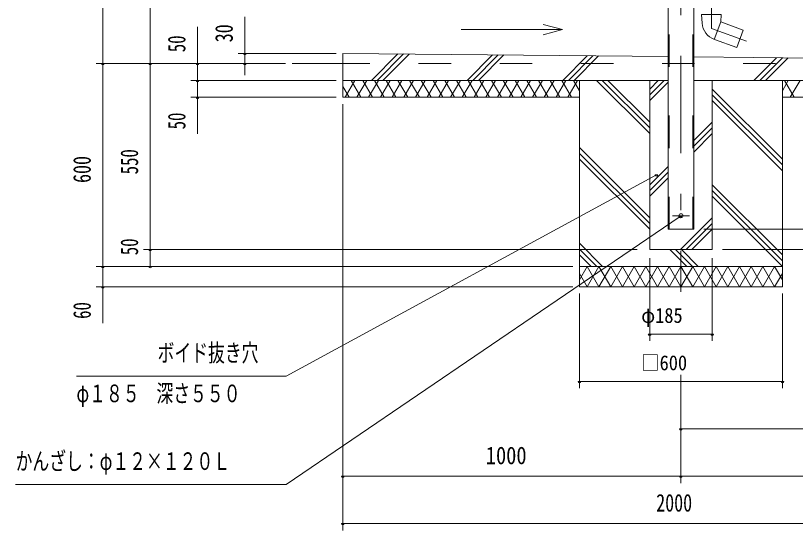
# Model space of a CAD drawing. Units: millimetres, scale not verified. Extents: x -23548 to 23548, y -10500 to 10500.
# Drawn here: x 11667 to 17433, y -2855 to 949 of the extents above; entities that cross this region are included whole.
import ezdxf
from ezdxf.enums import TextEntityAlignment as Align

# ---------------------------------------------------------------- set-up
doc = ezdxf.new("R2010")
doc.units = ezdxf.units.MM
doc.header["$LTSCALE"] = 60
doc.linetypes.add('USER2', pattern=[10, 4, -6])
doc.linetypes.add('USER3', pattern=[24, 12, -5, 2, -5])
for name, color, linetype, lineweight in [('0-6_2-0BOLD', 7, 'Continuous', 18), ('0-7_2-1HIDDEN', 3, 'USER2', 18), ('0-8_2-2CENTER', 3, 'USER3', 18), ('0-A_2-5DIM', 3, 'Continuous', 18), ('0-B_2-6HATCH', 2, 'Continuous', 18)]:
    doc.layers.add(name, color=color, linetype=linetype, lineweight=lineweight)
doc.styles.add('ＭＳ ゴシック', font='')
doc.styles.get('ＭＳ ゴシック').set_extended_font_data('MS Gothic')

msp = doc.modelspace()

# ---------------------------------------------------------------- linework, layer by layer
at = {"layer": '0-6_2-0BOLD'}
for p, q in [((16491.33, -630.07), (16491.33, 1140.9)), ((16682.08, 1140.9), (16682.08, -630.07)), ((17000.81, 712.37), (16833.76, 773.17)), ((16491.34, 645.88), (14086.71, 669.93)), ((14086.71, 669.93), (14086.71, 344.93)), ((18783.34, 622.96), (16682.09, 643.98)), ((14086.71, 594.93), (13711.7, 594.93)), ((16491.34, 469.93), (14086.71, 469.93)), ((16817.96, -780.07), (16817.96, 469.93)), ((14086.71, 344.93), (15836.71, 344.93)), ((17336.71, 344.93), (18586.71, 344.93)), ((16682.09, -630.07), (16491.34, -630.07)), ((17336.71, -905.07), (15836.71, -905.07))]:
    msp.add_line(p, q, dxfattribs=at)
for points in [[(16833.44, 773.29), (16880.47, 902.49), (16884.22, 957.49), (16739.21, 957.49), (16743.61, 893.01)], [(16880.47, 902.49), (17047.83, 841.58), (17000.81, 712.37)], [(16682.09, 469.93), (18586.71, 469.93), (18586.71, -530.07), (19086.71, -530.07), (19086.71, 619.93)], [(15836.71, 469.93), (15836.71, -1055.07), (17336.71, -1055.07), (17336.71, 469.93)], [(16355.46, 469.93), (16355.46, -780.07), (16817.96, -780.07)]]:
    msp.add_lwpolyline(points, dxfattribs=at)
msp.add_circle((16586.71, -530.07), 15, dxfattribs=at)
msp.add_arc((16880.79, 902.38), 137.5, 183.90576, 250, dxfattribs=at)
at = {"layer": '0-7_2-1HIDDEN'}
for p, q in [((16498.33, -630.07), (16498.33, 1140.9)), ((16675.09, -630.07), (16675.09, 1140.9)), ((19086.71, 594.93), (14086.71, 594.93))]:
    msp.add_line(p, q, dxfattribs=at)
at = {"layer": '0-8_2-2CENTER'}
for p, q in [((16586.71, 4971.62), (16586.71, -1093.2)), ((17071.08, 759.95), (16811.71, 854.36)), ((16524.21, -530.07), (16649.21, -530.07))]:
    msp.add_line(p, q, dxfattribs=at)
msp.add_lwpolyline([(16811.71, 854.36), (16811.71, 3730.02), (19161.71, 4585.36), (19161.71, 4925.94)], dxfattribs=at)
at = {"layer": '0-A_2-5DIM'}
for p, q in [((12311.7, 5977.43), (12311.7, -1325.06)), ((12661.7, 5977.43), (12661.7, -905.06)), ((13361.7, 507.96), (13361.7, 939.93)), ((13011.7, 864.93), (13011.7, 74.93)), ((15711.71, 844.93), (15566.82, 883.75)), ((14036.71, 669.93), (13311.7, 669.93)), ((13371.7, 669.93), (13351.7, 669.93)), ((13661.7, 594.93), (12261.7, 594.93)), ((12321.7, 594.93), (12301.7, 594.93)), ((12671.7, 594.93), (12651.7, 594.93)), ((13021.7, 594.93), (13001.7, 594.93)), ((13371.7, 594.93), (13351.7, 594.93)), ((14036.71, 469.93), (12961.7, 469.93)), ((13021.7, 469.93), (13001.7, 469.93)), ((12961.7, 344.93), (14036.71, 344.93)), ((13021.7, 344.93), (13001.7, 344.93)), ((14086.71, 294.93), (14086.71, -2855.07)), ((16414.95, -227.87), (16394.95, -227.87)), ((13666.99, -2515.35), (16580.21, -535.38)), ((16590.21, -535.38), (16570.21, -535.38)), ((17911.71, -630.07), (16757.09, -630.07)), ((12611.7, -780.07), (16261.71, -780.07)), ((12671.7, -780.07), (12651.7, -780.07)), ((16892.96, -780.07), (17911.71, -780.07)), ((16355.46, -843.31), (16355.46, -1455.07)), ((16817.96, -1455.07), (16817.96, -843.31)), ((15786.71, -905.06), (12261.7, -905.06)), ((12321.7, -905.06), (12301.7, -905.06)), ((12671.7, -905.06), (12651.7, -905.06)), ((12261.7, -1055.06), (15786.71, -1055.06)), ((12321.7, -1055.06), (12301.7, -1055.06)), ((15836.71, -1105.07), (15836.71, -1805.07)), ((17336.71, -1805.07), (17336.71, -1105.06)), ((16365.46, -1405.07), (16345.46, -1405.07)), ((16355.46, -1405.07), (16817.96, -1405.07)), ((16827.96, -1405.07), (16807.96, -1405.07)), ((16586.71, -1705.07), (16586.71, -2505.07)), ((15846.71, -1755.07), (15826.71, -1755.07)), ((15836.71, -1755.07), (17336.71, -1755.07)), ((17346.71, -1755.07), (17326.71, -1755.07)), ((16596.71, -2105.07), (16576.71, -2105.07)), ((16586.71, -2105.07), (19479.21, -2105.07)), ((14096.71, -2455.07), (14076.71, -2455.07)), ((19086.71, -2455.07), (14086.71, -2455.07)), ((16596.71, -2455.07), (16576.71, -2455.07)), ((11666.99, -2515.35), (13666.99, -2515.35)), ((14096.71, -2805.07), (14076.71, -2805.07)), ((14086.71, -2805.07), (19086.71, -2805.07))]:
    msp.add_line(p, q, dxfattribs=at)
for points in [[(15566.82, 806.11), (15711.71, 844.93), (14961.71, 844.93)], [(12116.99, -1714.78), (13666.99, -1714.78), (16404.95, -227.87)]]:
    msp.add_lwpolyline(points, dxfattribs=at)
for centre in [(13361.7, 669.93), (12311.7, 594.93), (12661.7, 594.93), (13011.7, 594.93), (13361.7, 594.93), (13011.7, 469.93), (13011.7, 344.93), (16404.95, -227.87), (16580.21, -535.38), (12661.7, -780.07), (12311.7, -905.06), (12661.7, -905.06), (12311.7, -1055.06), (16355.46, -1405.07), (16817.96, -1405.07), (15836.71, -1755.07), (17336.71, -1755.07), (16586.71, -2105.07), (14086.71, -2455.07), (16586.71, -2455.07), (14086.71, -2805.07)]:
    msp.add_arc(centre, 10, 180, 0, dxfattribs=at)
at = {"layer": '0-B_2-6HATCH'}
for p, q in [((14297.97, 469.93), (14493.9, 665.86)), ((14535.9, 665.44), (14340.39, 469.93)), ((14382.82, 469.93), (14577.91, 665.02)), ((15005.07, 469.93), (15194, 658.86)), ((15236.01, 658.44), (15047.5, 469.93)), ((15089.93, 469.93), (15278.01, 658.02)), ((15712.18, 469.93), (15894.11, 651.86)), ((15936.11, 651.44), (15754.61, 469.93)), ((15797.03, 469.93), (15978.12, 651.02)), ((17126.39, 469.93), (17294.32, 637.85)), ((17336.32, 637.43), (17168.82, 469.93)), ((17211.25, 469.93), (17378.33, 637.01)), ((14086.71, 464.8), (14089.67, 469.93)), ((14176.27, 469.93), (14104.1, 344.93)), ((14219.58, 344.93), (14147.41, 469.93)), ((14262.88, 469.93), (14190.71, 344.93)), ((14306.18, 344.93), (14234.01, 469.93)), ((14349.48, 469.93), (14277.31, 344.93)), ((14392.78, 344.93), (14320.61, 469.93)), ((14436.08, 469.93), (14363.91, 344.93)), ((14479.38, 344.93), (14407.22, 469.93)), ((14522.68, 469.93), (14450.51, 344.93)), ((14565.99, 344.93), (14493.82, 469.93)), ((14609.29, 469.93), (14537.12, 344.93)), ((14652.59, 344.93), (14580.42, 469.93)), ((14695.89, 469.93), (14623.72, 344.93)), ((14739.19, 344.93), (14667.02, 469.93)), ((14782.49, 469.93), (14710.32, 344.93)), ((14825.79, 344.93), (14753.63, 469.93)), ((14869.09, 469.93), (14796.93, 344.93)), ((14912.4, 344.93), (14840.23, 469.93)), ((14955.7, 469.93), (14883.53, 344.93)), ((14999, 344.93), (14926.83, 469.93)), ((15042.3, 469.93), (14970.13, 344.93)), ((15085.6, 344.93), (15013.43, 469.93)), ((15128.9, 469.93), (15056.73, 344.93)), ((15172.21, 344.93), (15100.04, 469.93)), ((15215.5, 469.93), (15143.34, 344.93)), ((15258.81, 344.93), (15186.64, 469.93)), ((15302.11, 469.93), (15229.94, 344.93)), ((15345.41, 344.93), (15273.24, 469.93)), ((15388.71, 469.93), (15316.54, 344.93)), ((15432.01, 344.93), (15359.84, 469.93)), ((15475.31, 469.93), (15403.14, 344.93)), ((15518.61, 344.93), (15446.45, 469.93)), ((15561.91, 469.93), (15489.75, 344.93)), ((15605.22, 344.93), (15533.05, 469.93)), ((15648.52, 469.93), (15576.35, 344.93)), ((15691.82, 344.93), (15619.65, 469.93)), ((15735.12, 469.93), (15662.95, 344.93)), ((15706.25, 469.93), (15778.42, 344.93)), ((15749.55, 344.93), (15821.72, 469.93)), ((15836.71, 393.97), (15792.86, 469.93)), ((15962.18, 469.93), (16355.46, 76.65)), ((16355.46, 119.07), (16004.61, 469.93)), ((16047.03, 469.93), (16355.46, 161.5)), ((16461.71, 469.93), (16355.46, 363.68)), ((16355.46, 406.1), (16419.29, 469.93)), ((17380.57, 469.93), (17336.71, 393.97)), ((17423.87, 344.93), (17351.7, 469.93)), ((17467.17, 469.93), (17395, 344.93)), ((14132.97, 344.93), (14086.71, 425.06)), ((16355.46, 321.25), (16491.34, 457.13)), ((17336.71, -112.64), (16817.96, 406.1)), ((16817.96, 363.68), (17336.71, -155.07)), ((15836.16, 344.93), (15836.71, 345.89)), ((17336.71, -197.5), (16817.96, 321.25)), ((17336.71, 345.89), (17337.27, 344.93)), ((16817.96, 161.5), (16682.09, 25.62)), ((16682.09, -16.8), (16817.96, 119.07)), ((16817.96, 76.65), (16682.09, -59.23)), ((16355.46, -545.61), (15836.71, -26.86)), ((15836.71, -69.29), (16355.46, -588.03)), ((16355.46, -630.46), (15836.71, -111.71)), ((16491.34, -165.13), (16355.46, -301)), ((16355.46, -343.43), (16491.34, -207.55)), ((16491.34, -249.98), (16355.46, -385.86)), ((16817.96, -301), (17336.71, -819.75)), ((17336.71, -862.18), (16817.96, -343.43)), ((16817.96, -385.85), (17336.71, -904.6)), ((16583.5, -780.07), (16817.96, -545.61)), ((16817.96, -588.03), (16625.93, -780.07)), ((16668.35, -780.07), (16817.96, -630.46)), ((16007.82, -905.07), (15836.71, -733.96)), ((15836.71, -776.39), (15965.39, -905.07)), ((16630.07, -905.07), (16505.07, -780.07)), ((16547.5, -780.07), (16672.5, -905.07)), ((16714.92, -905.07), (16589.93, -780.07)), ((15922.97, -905.07), (15836.71, -818.82)), ((15836.71, -1004.11), (15893.89, -905.07)), ((15980.49, -905.07), (15893.89, -1055.07)), ((16413.51, -1055.07), (16326.91, -905.07)), ((16500.11, -905.07), (16413.51, -1055.07)), ((17106.33, -905.07), (17192.93, -1055.07)), ((17279.53, -1055.07), (17192.93, -905.07)), ((17192.93, -1055.07), (17279.53, -905.07)), ((17279.53, -905.07), (17336.71, -1004.11)), ((15893.89, -1055.07), (15836.71, -956.03)), ((17336.71, -956.03), (17279.53, -1055.07))]:
    msp.add_line(p, q, dxfattribs=at)
for points in [[(15893.89, -905.07), (15980.49, -1055.07), (16067.1, -905.07)], [(16153.7, -905.07), (16067.1, -1055.07), (15980.5, -905.07)], [(16067.1, -905.07), (16153.7, -1055.07), (16240.3, -905.07), (16326.9, -1055.07), (16413.51, -905.07)], [(16326.9, -905.07), (16240.3, -1055.07), (16153.7, -905.07)], [(16413.51, -905.07), (16500.11, -1055.07), (16586.71, -905.07)], [(16673.31, -905.07), (16586.71, -1055.07), (16500.11, -905.07)], [(16586.71, -905.07), (16673.32, -1055.07), (16759.92, -905.07)], [(16846.52, -905.07), (16759.92, -1055.07), (16673.32, -905.07)], [(16759.92, -905.07), (16846.52, -1055.07), (16933.12, -905.07)], [(17019.72, -905.07), (16933.12, -1055.07), (16846.52, -905.07)], [(16933.12, -905.07), (17019.72, -1055.07), (17106.33, -905.07)], [(17192.93, -905.07), (17106.33, -1055.07), (17019.73, -905.07)]]:
    msp.add_lwpolyline(points, dxfattribs=at)

# ---------------------------------------------------------------- texts
at = {"layer": '0-A_2-5DIM', "color": 7, "style": 'ＭＳ ゴシック'}
for s, width, p in [('30', 0.75, (13311.7, 751.62)), ('50', 0.7, (12961.7, 678.21)), ('50', 0.7, (12961.7, 108.21)), ('550', 0.7, (12611.7, -224.07)), ('600', 0.75, (12261.7, -287.92)), ('50', 0.7, (12611.7, -821.78)), ('60', 0.7, (12261.7, -1292.18))]:
    msp.add_text(s, height=130.2, rotation=90, dxfattribs=dict(at, width=width)).set_placement(p, align=Align.BOTTOM_LEFT)
for s, height, width, p in [('φ185', 110.7, 0.9, (16292.96, -1355.07)), ('ボイド抜き穴', 130.2, 0.7, (12716.99, -1647.02)), ('□600', 110.7, 0.9, (16292.96, -1705.07)), ('φ１８５\u3000深さ５５０', 130.2, 0.7, (12117, -1947.01)), ('1000', 130.2, 0.85, (15143.91, -2405.07)), ('かんざし：φ１２×１２０Ｌ', 130.2, 0.7, (11666.99, -2447.59)), ('2000', 130.2, 0.75, (16403.68, -2755.07))]:
    msp.add_text(s, height=height, dxfattribs=dict(at, width=width)).set_placement(p, align=Align.BOTTOM_LEFT)

doc.saveas('drawing.dxf')
